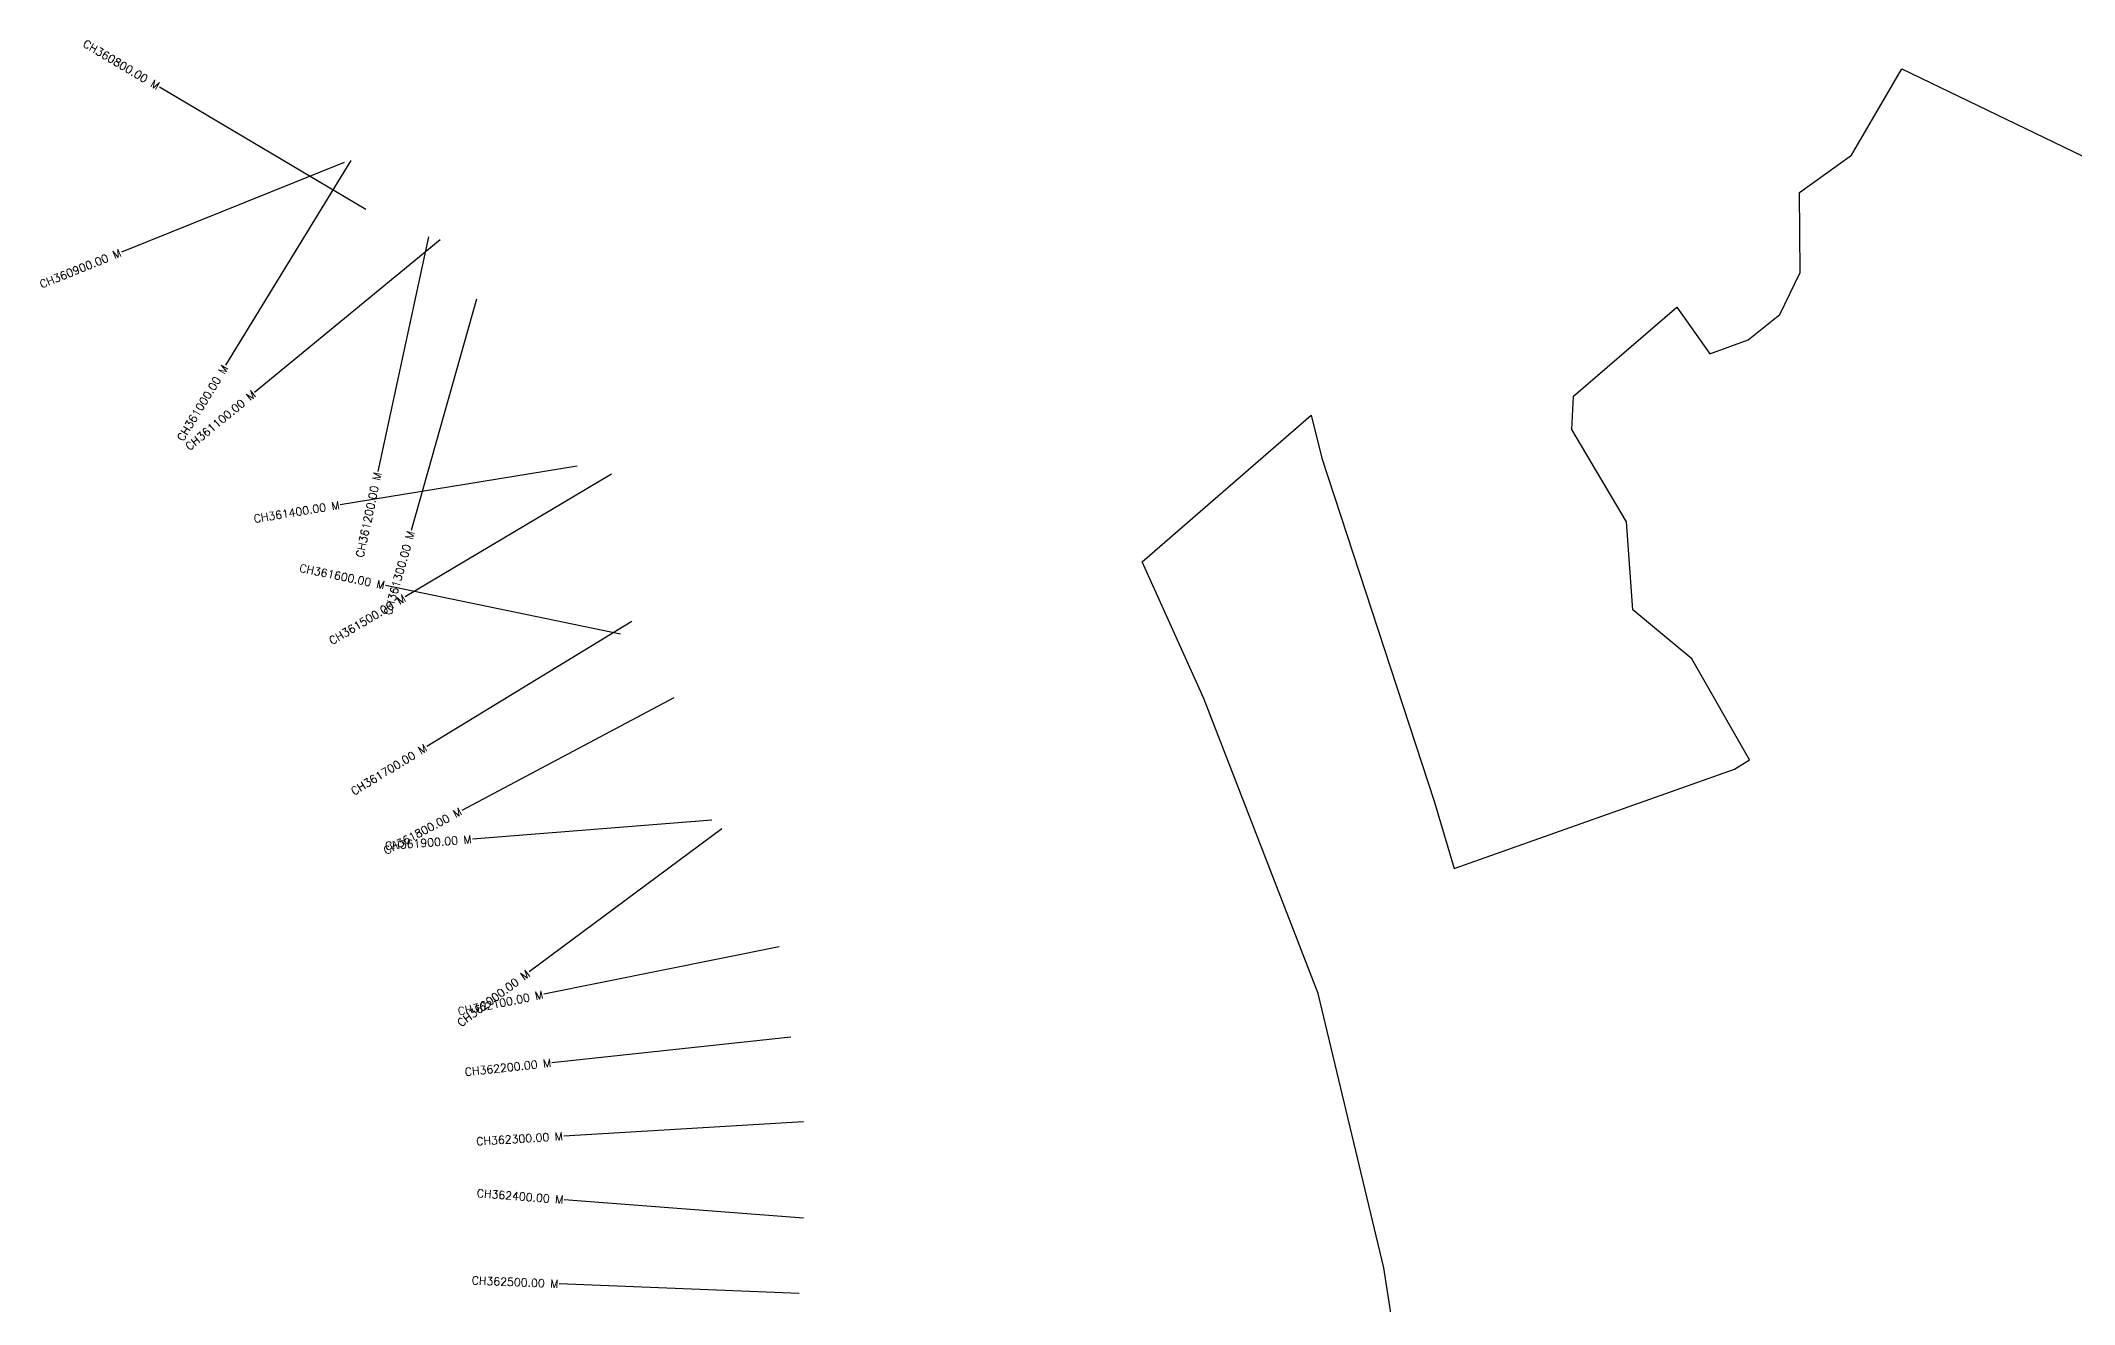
# Model space of a CAD drawing. Header units: metres. Extents: x 297192 to 302393, y 1968682 to 1973179.
# Drawn here: x 297251 to 299792, y 1971601 to 1973179 of the extents above; entities that cross this region are included whole.
import ezdxf
from ezdxf.enums import TextEntityAlignment as Align

# ---------------------------------------------------------------- set-up
doc = ezdxf.new("R2010")
doc.units = ezdxf.units.M
doc.header["$MEASUREMENT"] = 0
doc.layers.add('CS', color=134, linetype='Continuous')
doc.layers.add('CSMark', color=6, linetype='Continuous')
doc.styles.get("Standard").update_dxf_attribs({"font": 'simplex.shx'})

msp = doc.modelspace()

# ---------------------------------------------------------------- linework, layer by layer
at = {"color": 6, "flags": 128}
for points in [[(299513.8, 1973036.5), (299576.5, 1973144.3)], [(299576.5, 1973144.3), (299932.5, 1972972.6)], [(298947.4, 1971531.2), (298929.5, 1971646.2), (298847.4, 1971989), (298704.4, 1972357.7), (298627.6, 1972528.3), (298838.6, 1972711.4), (298852, 1972658), (298992.2, 1972229.3), (299017.2, 1972145.3), (299367.8, 1972269.3), (299386.2, 1972280.9), (299314.2, 1972407.2), (299240.6, 1972468.5), (299232.5, 1972578.2), (299164.3, 1972693.7), (299166.5, 1972735.4), (299295.5, 1972846.3), (299337, 1972788.3), (299384.9, 1972805.5), (299424.1, 1972837.3), (299449.7, 1972889.8), (299448.7, 1972989.6), (299513.8, 1973036.5)]]:
    msp.add_lwpolyline(points, dxfattribs=at)
at = {"layer": 'CS'}
for p, q in [((297657.7, 1972968.4), (297399.6, 1973121.3)), ((297630.5, 1973027.4), (297352.2, 1972915.4)), ((297639, 1973029.7), (297482.3, 1972773.9)), ((297750.4, 1972930.6), (297518.6, 1972740.1)), ((297735.7, 1972934.4), (297672.6, 1972641.1)), ((297795.8, 1972856.3), (297714.3, 1972567.5)), ((297921.7, 1972648), (297625.6, 1972599.6)), ((297964.6, 1972637.9), (297706.8, 1972484.6)), ((297975.8, 1972438.1), (297682, 1972498.8)), ((297989.7, 1972453.7), (297733.6, 1972297.5)), ((298042.3, 1972358.3), (297777.3, 1972217.7)), ((298089.7, 1972205.5), (297790.7, 1972182)), ((298102.5, 1972194.7), (297861.5, 1972016)), ((298174.1, 1972047.3), (297880, 1971988.1)), ((298188.4, 1971934.5), (297890.1, 1971902.6)), ((298204.2, 1971828.9), (297904.8, 1971810.9)), ((298204.5, 1971708.6), (297905.4, 1971731.4)), ((298199, 1971614.1), (297899.2, 1971626.3))]:
    msp.add_line(p, q, dxfattribs=at)

# ---------------------------------------------------------------- texts
at = {"layer": 'CSMark'}
for s, rotation, p in [('CH360800.00 M', 329.363, (297398.7, 1973121.8)), ('CH360900.00 M', 21.9268, (297351.2, 1972915)), ('CH361000.00 M', 58.512, (297481.8, 1972773.1)), ('CH361100.00 M', 39.4179, (297517.8, 1972739.5)), ('CH361200.00 M', 77.8623, (297672.4, 1972640.1)), ('CH361400.00 M', 9.2884, (297624.6, 1972599.5)), ('CH361300.00 M', 74.2349, (297714, 1972566.6)), ('CH361600.00 M', 348.3196, (297681, 1972499)), ('CH361500.00 M', 30.7491, (297706, 1972484)), ('CH361700.00 M', 31.3913, (297732.8, 1972297)), ('CH361800.00 M', 27.9289, (297776.4, 1972217.3)), ('CH361900.00 M', 4.5023, (297789.7, 1972181.9)), ('CH362000.00 M', 36.5415, (297860.7, 1972015.4)), ('CH362100.00 M', 11.3866, (297879, 1971987.9)), ('CH362200.00 M', 6.0933, (297889.1, 1971902.5)), ('CH362300.00 M', 3.4549, (297903.8, 1971810.8)), ('CH362400.00 M', 355.6463, (297904.4, 1971731.5)), ('CH362500.00 M', 357.6617, (297898.2, 1971626.3))]:
    msp.add_text(s, height=10, rotation=rotation, dxfattribs=at).set_placement(p, align=Align.MIDDLE_RIGHT)

doc.saveas('drawing.dxf')
